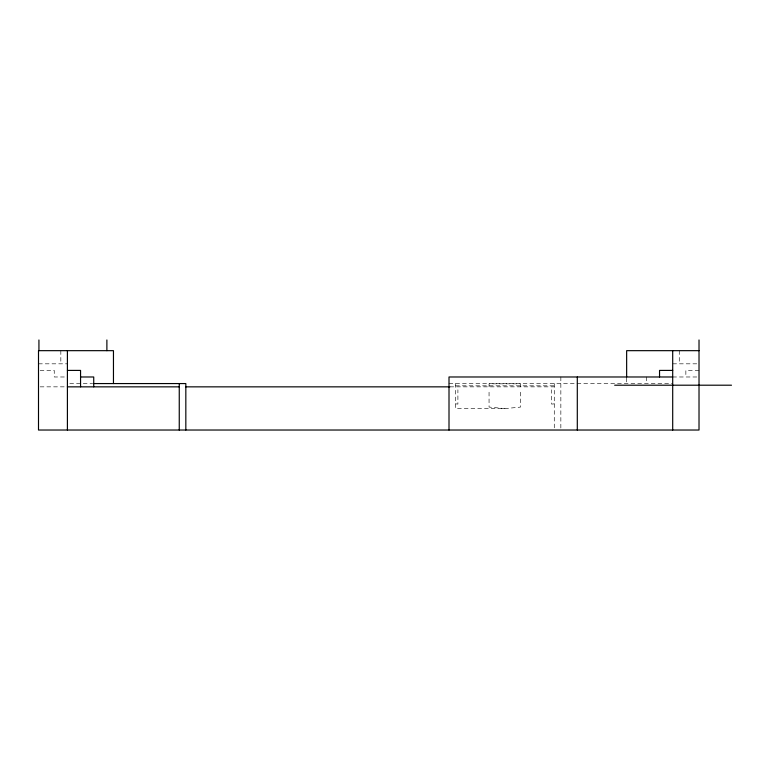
<?xml version="1.0" encoding="UTF-8"?>
<svg xmlns="http://www.w3.org/2000/svg" width="770" height="770" viewBox="0 0 770 770"><rect width="100%" height="100%" fill="white"/><g stroke="black" fill="none" stroke-linecap="round" stroke-linejoin="round"><path stroke-width="0.58" stroke-dasharray="3.85 2.89" d="M455.58 383.566L455.58 408.601L504.928 408.601L520.491 407.099L520.491 389.803M554.275 403.855L551.657 404.106L551.657 389.803M38.5 363.825L67.404 363.825M672.701 363.825L697.851 363.825M40.107 370.409L54.246 370.409L54.246 376.982L67.404 376.982M699.016 370.409L685.858 370.409L685.858 376.982M672.701 376.982L697.832 376.982M69.772 383.566L92.66 383.566M449.006 383.566L672.701 383.566M455.58 385.828L554.275 385.828M40.117 386.848L66.576 386.848M449.863 386.848L554.275 386.848M455.58 403.855L457.9 404.077L457.9 389.803M504.928 408.601L489.056 407.07L489.056 389.803M679.275 350.668L679.275 363.825M646.386 376.982L646.386 383.566M626.645 378.08L626.645 383.566M560.849 376.982L560.849 430.026M554.275 383.566L554.275 428.823M520.491 386.848L520.491 383.826L489.056 383.826L489.056 386.848M60.83 350.668L60.83 363.825"/><path stroke-width="1.16" d="M699.016 350.668L626.645 350.668L626.645 376.982M67.404 370.409L80.561 370.409L80.561 386.848M672.701 370.409L659.543 370.409L659.543 376.982M80.561 376.982L93.728 376.982L93.728 386.848M672.701 376.982L449.006 376.982L449.006 430.026M93.728 383.566L185.83 383.566L185.83 430.026M614.662 385.202L731.5 385.202M67.404 386.848L179.256 386.848M185.83 386.848L449.863 386.848M699.016 339.974L699.016 430.026L38.5 430.026L38.5 350.668L113.459 350.668L113.459 383.566M672.701 350.668L672.701 430.026M577.298 376.982L577.298 430.026M179.256 383.566L179.256 430.026M106.886 339.974L106.886 350.668M67.404 350.668L67.404 430.026M38.933 339.974L38.933 350.668"/></g></svg>
